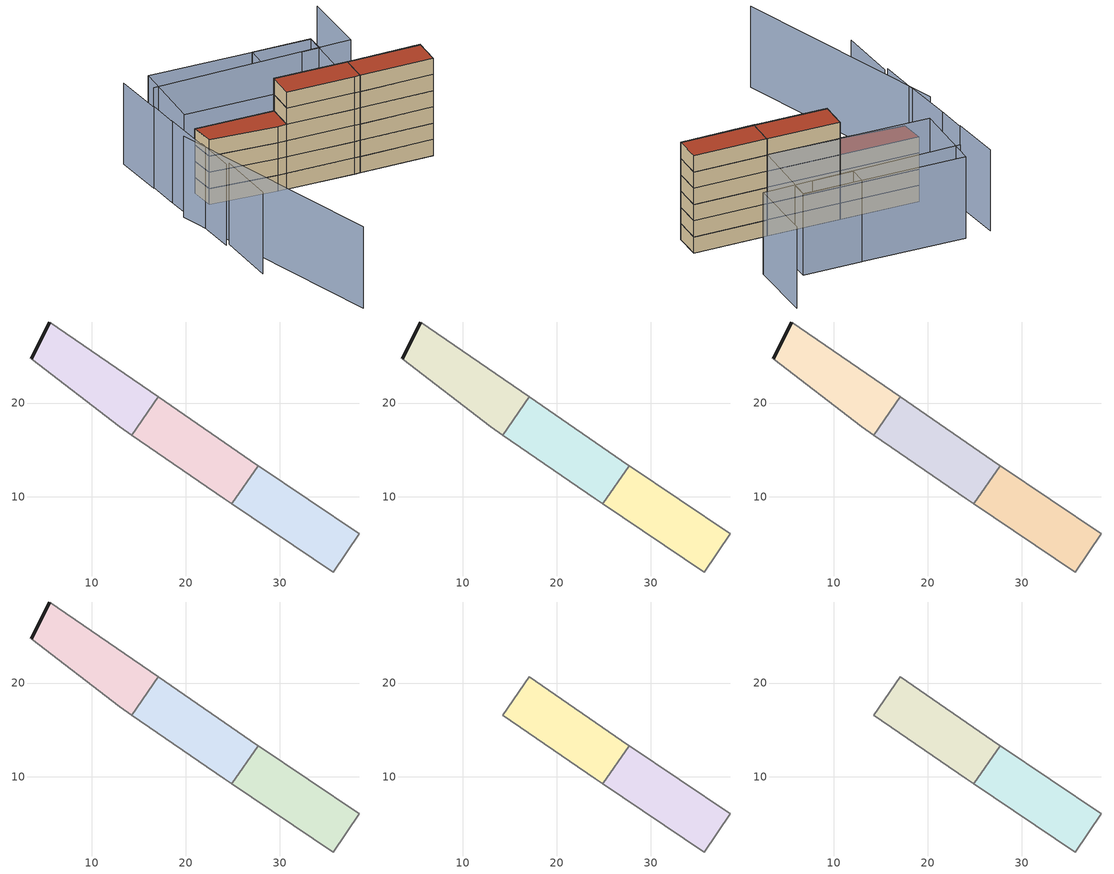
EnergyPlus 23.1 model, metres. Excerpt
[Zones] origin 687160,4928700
d3377ab985fd9727_F0_dwelling_0
 floor ground (EU_floor_Construction): 35.71,1.99 38.47,6.09 27.7,13.33 24.9,9.24 z0
 wall adiabatic (EU_wall_Construction): 27.7,13.33 38.47,6.09 35.71,1.99 24.9,9.24 z0:3
 wall to d3377ab985fd9727_F0_dwelling_1 (EU_wall_Construction): 24.9,9.24 27.7,13.33 z0:3
d3377ab985fd9727_F0_dwelling_1
 floor ground (EU_floor_Construction): 24.9,9.24 27.7,13.33 27.63,13.38 17.06,20.67 14.24,16.56 24.09,9.78 z0
 wall adiabatic (EU_wall_Construction): 17.06,20.67 27.63,13.38 27.7,13.33 / 24.9,9.24 24.09,9.78 14.24,16.56 z0:3
 wall to d3377ab985fd9727_F0_dwelling_2 (EU_wall_Construction): 14.24,16.56 17.06,20.67 z0:3
d3377ab985fd9727_F0_dwelling_2
 floor ground (EU_floor_Construction): 14.24,16.56 17.06,20.67 5.51,28.63 3.54,24.73 12.95,17.45 z0
 wall outside (EU_wall_Construction): 3.54,24.73 5.51,28.63 z0:3
 wall adiabatic (EU_wall_Construction): 5.51,28.63 17.06,20.67 / 14.24,16.56 12.95,17.45 3.54,24.73 z0:3
d3377ab985fd9727_F1_dwelling_0
 floor to d3377ab985fd9727_F0_dwelling_0 (EU_floor_Construction): 35.71,1.99 38.47,6.09 27.7,13.33 24.9,9.24 z3
 wall adiabatic (EU_wall_Construction): 27.7,13.33 38.47,6.09 35.71,1.99 24.9,9.24 z3:6
 wall to d3377ab985fd9727_F1_dwelling_1 (EU_wall_Construction): 24.9,9.24 27.7,13.33 z3:6
d3377ab985fd9727_F1_dwelling_1
 floor to d3377ab985fd9727_F0_dwelling_1 (EU_floor_Construction): 24.9,9.24 27.7,13.33 27.63,13.38 17.06,20.67 14.24,16.56 24.09,9.78 z3
 wall adiabatic (EU_wall_Construction): 17.06,20.67 27.63,13.38 27.7,13.33 / 24.9,9.24 24.09,9.78 14.24,16.56 z3:6
 wall to d3377ab985fd9727_F1_dwelling_2 (EU_wall_Construction): 14.24,16.56 17.06,20.67 z3:6
d3377ab985fd9727_F1_dwelling_2
 floor to d3377ab985fd9727_F0_dwelling_2 (EU_floor_Construction): 14.24,16.56 17.06,20.67 5.51,28.63 3.54,24.73 12.95,17.45 z3
 wall outside (EU_wall_Construction): 3.54,24.73 5.51,28.63 z3:6
 wall adiabatic (EU_wall_Construction): 5.51,28.63 17.06,20.67 / 14.24,16.56 12.95,17.45 3.54,24.73 z3:6
d3377ab985fd9727_F2_dwelling_0
 floor to d3377ab985fd9727_F1_dwelling_0 (EU_floor_Construction): 35.71,1.99 38.47,6.09 27.7,13.33 24.9,9.24 z6
 wall adiabatic (EU_wall_Construction): 27.7,13.33 38.47,6.09 35.71,1.99 24.9,9.24 z6:9
 wall to d3377ab985fd9727_F2_dwelling_1 (EU_wall_Construction): 24.9,9.24 27.7,13.33 z6:9
d3377ab985fd9727_F2_dwelling_1
 floor to d3377ab985fd9727_F1_dwelling_1 (EU_floor_Construction): 24.9,9.24 27.7,13.33 27.63,13.38 17.06,20.67 14.24,16.56 24.09,9.78 z6
 wall adiabatic (EU_wall_Construction): 17.06,20.67 27.63,13.38 27.7,13.33 / 24.9,9.24 24.09,9.78 14.24,16.56 z6:9
 wall to d3377ab985fd9727_F2_dwelling_2 (EU_wall_Construction): 14.24,16.56 17.06,20.67 z6:9
d3377ab985fd9727_F2_dwelling_2
 floor to d3377ab985fd9727_F1_dwelling_2 (EU_floor_Construction): 14.24,16.56 17.06,20.67 5.51,28.63 3.54,24.73 12.95,17.45 z6
 wall outside (EU_wall_Construction): 3.54,24.73 5.51,28.63 z6:9
 wall adiabatic (EU_wall_Construction): 5.51,28.63 17.06,20.67 / 14.24,16.56 12.95,17.45 3.54,24.73 z6:9
d3377ab985fd9727_F3_dwelling_0
 floor to d3377ab985fd9727_F2_dwelling_0 (EU_floor_Construction): 35.71,1.99 38.47,6.09 27.7,13.33 24.9,9.24 z9
 wall adiabatic (EU_wall_Construction): 27.7,13.33 38.47,6.09 35.71,1.99 24.9,9.24 z9:12
 wall to d3377ab985fd9727_F3_dwelling_1 (EU_wall_Construction): 24.9,9.24 27.7,13.33 z9:12
d3377ab985fd9727_F3_dwelling_1
 floor to d3377ab985fd9727_F2_dwelling_1 (EU_floor_Construction): 24.9,9.24 27.7,13.33 27.63,13.38 17.06,20.67 14.24,16.56 24.09,9.78 z9
 wall adiabatic (EU_wall_Construction): 17.06,20.67 27.63,13.38 27.7,13.33 / 24.9,9.24 24.09,9.78 14.24,16.56 z9:12
 wall to d3377ab985fd9727_F3_dwelling_2 (EU_wall_Construction): 14.24,16.56 17.06,20.67 z9:12
d3377ab985fd9727_F3_dwelling_2
 floor to d3377ab985fd9727_F2_dwelling_2 (EU_floor_Construction): 14.24,16.56 17.06,20.67 5.51,28.63 3.54,24.73 12.95,17.45 z9
 wall outside (EU_wall_Construction): 3.54,24.73 5.51,28.63 z9:12
 wall adiabatic (EU_wall_Construction): 5.51,28.63 17.06,20.67 / 14.24,16.56 12.95,17.45 3.54,24.73 z9:12
 roof outside (EU_roof_Construction): 17.06,20.67 14.24,16.56 12.95,17.45 3.54,24.73 5.51,28.63 z12
d3377ab985fd9727_F4_dwelling_0
 floor to d3377ab985fd9727_F3_dwelling_0 (EU_floor_Construction): 35.71,1.99 38.47,6.09 27.7,13.33 24.9,9.24 z12
 wall adiabatic (EU_wall_Construction): 27.7,13.33 38.47,6.09 35.71,1.99 24.9,9.24 z12:15
 wall to d3377ab985fd9727_F4_dwelling_1 (EU_wall_Construction): 24.9,9.24 27.7,13.33 z12:15
d3377ab985fd9727_F4_dwelling_1
 floor to d3377ab985fd9727_F3_dwelling_1 (EU_floor_Construction): 24.9,9.24 27.7,13.33 27.63,13.38 17.06,20.67 14.24,16.56 24.09,9.78 z12
 wall adiabatic (EU_wall_Construction): 24.9,9.24 24.09,9.78 14.24,16.56 17.06,20.67 27.63,13.38 27.7,13.33 z12:15
d3377ab985fd9727_F5_dwelling_0
 floor to d3377ab985fd9727_F4_dwelling_0 (EU_floor_Construction): 35.71,1.99 38.47,6.09 27.7,13.33 24.9,9.24 z15
 wall adiabatic (EU_wall_Construction): 27.7,13.33 38.47,6.09 35.71,1.99 24.9,9.24 z15:18
 wall to d3377ab985fd9727_F5_dwelling_1 (EU_wall_Construction): 24.9,9.24 27.7,13.33 z15:18
 roof outside (EU_roof_Construction): 38.47,6.09 35.71,1.99 24.9,9.24 27.7,13.33 z18
d3377ab985fd9727_F5_dwelling_1
 floor to d3377ab985fd9727_F4_dwelling_1 (EU_floor_Construction): 24.9,9.24 27.7,13.33 27.63,13.38 17.06,20.67 14.24,16.56 24.09,9.78 z15
 wall adiabatic (EU_wall_Construction): 24.9,9.24 24.09,9.78 14.24,16.56 17.06,20.67 27.63,13.38 27.7,13.33 z15:18
 roof outside (EU_roof_Construction): 27.63,13.38 27.7,13.33 24.9,9.24 24.09,9.78 14.24,16.56 17.06,20.67 z18
shading: -12.57,-13.68 -2,26.2 / -2.74,22.4 -6.35,15.64 / 1.23,30.38 -2.93,22.25 / 45.26,29.41 38.56,19.09 / 38.56,19.09 8.95,38.31 / -5.87,15.37 -11.24,5.94 / 3.73,35.11 1.1,30.15 / 7.77,43.25 3.63,35.11 / 26.96,30.66 35.63,24.83 / 35.63,24.83 33.8,22.12 / 33.8,22.12 25.14,27.95 / 25.14,27.95 26.96,30.66 / 27.63,13.38 3.97,29.7 / 3.97,29.7 11.83,41.09 / 11.83,41.09 35.49,24.78 / 35.49,24.78 27.63,13.38 z0:15
[Building]
EU S2 Campaign: North Axis=0; Terrain=City; Solar Distribution=FullExterior
[Site:Location]
Bologna: Latitude=44.5; Longitude=11.25; Time Zone=1; Elevation=37
[SizingPeriod:WeatherFileDays]
AnnualSizingPeriod: Begin Month=1; Begin Day of Month=1; End Month=12; End Day of Month=31; Day of Week for Start Day=Monday; Use Weather File Daylight Saving Period=No; Use Weather File Rain and Snow Indicators=No
[MATERIAL]
EU_InternalMass_Material: Roughness=MediumRough; Thickness=0.1; Conductivity=1; Density=1800; Specific Heat=900; Thermal Absorptance=0.9; Solar Absorptance=0.7; Visible Absorptance=0.7
[MATERIAL:NOMASS] Roughness=MediumRough; Thermal Absorptance=0.9; Solar Absorptance=0.7; Visible Absorptance=0.7
Name | Thermal Resistance
EU_wall_NoMass | 0.905828
EU_roof_NoMass | 0.37593
EU_floor_NoMass | 0.67114
[CONSTRUCTION]
EU_wall_Construction: EU_wall_NoMass
EU_roof_Construction: EU_roof_NoMass
EU_floor_Construction: EU_floor_NoMass
EU_InternalMass_Construction: EU_InternalMass_Material
[ZONE] Type=1; Multiplier=1; Ceiling Height=autocalculate; Floor Area=autocalculate; Part of Total Floor Area=Yes
Name | Volume
d3377ab985fd9727_F0_dwelling_0 | 193.027
d3377ab985fd9727_F1_dwelling_0; d3377ab985fd9727_F2_dwelling_0; d3377ab985fd9727_F3_dwelling_0; d3377ab985fd9727_F4_dwelling_0; d3377ab985fd9727_F5_dwelling_0 | 193.028
d3377ab985fd9727_F0_dwelling_1 | 193.024
d3377ab985fd9727_F1_dwelling_1; d3377ab985fd9727_F2_dwelling_1; d3377ab985fd9727_F3_dwelling_1; d3377ab985fd9727_F4_dwelling_1; d3377ab985fd9727_F5_dwelling_1 | 193.023
d3377ab985fd9727_F0_dwelling_2; d3377ab985fd9727_F1_dwelling_2; d3377ab985fd9727_F2_dwelling_2; d3377ab985fd9727_F3_dwelling_2 | 193.025
[INTERNALMASS] Construction=EU_InternalMass_Construction
Name | Zone or ZoneList | Surface Area
d3377ab985fd9727_F0_dwelling_0_EU_InternalMass | d3377ab985fd9727_F0_dwelling_0 | 64.3425
d3377ab985fd9727_F0_dwelling_1_EU_InternalMass | d3377ab985fd9727_F0_dwelling_1 | 64.3413
d3377ab985fd9727_F0_dwelling_2_EU_InternalMass | d3377ab985fd9727_F0_dwelling_2 | 64.3411
d3377ab985fd9727_F1_dwelling_0_EU_InternalMass | d3377ab985fd9727_F1_dwelling_0 | 64.3425
d3377ab985fd9727_F1_dwelling_1_EU_InternalMass | d3377ab985fd9727_F1_dwelling_1 | 64.3413
d3377ab985fd9727_F1_dwelling_2_EU_InternalMass | d3377ab985fd9727_F1_dwelling_2 | 64.3411
d3377ab985fd9727_F2_dwelling_0_EU_InternalMass | d3377ab985fd9727_F2_dwelling_0 | 64.3425
d3377ab985fd9727_F2_dwelling_1_EU_InternalMass | d3377ab985fd9727_F2_dwelling_1 | 64.3413
d3377ab985fd9727_F2_dwelling_2_EU_InternalMass | d3377ab985fd9727_F2_dwelling_2 | 64.3411
d3377ab985fd9727_F3_dwelling_0_EU_InternalMass | d3377ab985fd9727_F3_dwelling_0 | 64.3425
d3377ab985fd9727_F3_dwelling_1_EU_InternalMass | d3377ab985fd9727_F3_dwelling_1 | 64.3413
d3377ab985fd9727_F3_dwelling_2_EU_InternalMass | d3377ab985fd9727_F3_dwelling_2 | 64.3411
d3377ab985fd9727_F4_dwelling_0_EU_InternalMass | d3377ab985fd9727_F4_dwelling_0 | 96.5115
d3377ab985fd9727_F4_dwelling_1_EU_InternalMass | d3377ab985fd9727_F4_dwelling_1 | 96.5176
d3377ab985fd9727_F5_dwelling_0_EU_InternalMass | d3377ab985fd9727_F5_dwelling_0 | 96.5115
d3377ab985fd9727_F5_dwelling_1_EU_InternalMass | d3377ab985fd9727_F5_dwelling_1 | 96.5176
[OTHEREQUIPMENT] Fuel Type=Electricity; Design Level Calculation Method=Watts/Area; Power per Zone Floor Area=1; Fraction Latent=0; Fraction Radiant=0; Fraction Lost=0; Carbon Dioxide Generation Rate=0; EndUse Subcategory=EU_Step8_InternalGains
Name | Zone or ZoneList or Space or SpaceList | Schedule
EU_Step8_InternalGain_d3377ab985fd9727_F0_dwelling_0_f000 | d3377ab985fd9727_F0_dwelling_0 | EU_Step8_GainSchedule_d3377ab985fd9727_F0_dwelling_0_f000
EU_Step8_InternalGain_d3377ab985fd9727_F0_dwelling_1_f000 | d3377ab985fd9727_F0_dwelling_1 | EU_Step8_GainSchedule_d3377ab985fd9727_F0_dwelling_1_f000
EU_Step8_InternalGain_d3377ab985fd9727_F0_dwelling_2_f000 | d3377ab985fd9727_F0_dwelling_2 | EU_Step8_GainSchedule_d3377ab985fd9727_F0_dwelling_2_f000
EU_Step8_InternalGain_d3377ab985fd9727_F1_dwelling_0_f000 | d3377ab985fd9727_F1_dwelling_0 | EU_Step8_GainSchedule_d3377ab985fd9727_F1_dwelling_0_f000
EU_Step8_InternalGain_d3377ab985fd9727_F1_dwelling_1_f000 | d3377ab985fd9727_F1_dwelling_1 | EU_Step8_GainSchedule_d3377ab985fd9727_F1_dwelling_1_f000
EU_Step8_InternalGain_d3377ab985fd9727_F1_dwelling_2_f000 | d3377ab985fd9727_F1_dwelling_2 | EU_Step8_GainSchedule_d3377ab985fd9727_F1_dwelling_2_f000
EU_Step8_InternalGain_d3377ab985fd9727_F2_dwelling_0_f000 | d3377ab985fd9727_F2_dwelling_0 | EU_Step8_GainSchedule_d3377ab985fd9727_F2_dwelling_0_f000
EU_Step8_InternalGain_d3377ab985fd9727_F2_dwelling_1_f000 | d3377ab985fd9727_F2_dwelling_1 | EU_Step8_GainSchedule_d3377ab985fd9727_F2_dwelling_1_f000
EU_Step8_InternalGain_d3377ab985fd9727_F2_dwelling_2_f000 | d3377ab985fd9727_F2_dwelling_2 | EU_Step8_GainSchedule_d3377ab985fd9727_F2_dwelling_2_f000
EU_Step8_InternalGain_d3377ab985fd9727_F3_dwelling_0_f000 | d3377ab985fd9727_F3_dwelling_0 | EU_Step8_GainSchedule_d3377ab985fd9727_F3_dwelling_0_f000
EU_Step8_InternalGain_d3377ab985fd9727_F3_dwelling_1_f000 | d3377ab985fd9727_F3_dwelling_1 | EU_Step8_GainSchedule_d3377ab985fd9727_F3_dwelling_1_f000
EU_Step8_InternalGain_d3377ab985fd9727_F3_dwelling_2_f000 | d3377ab985fd9727_F3_dwelling_2 | EU_Step8_GainSchedule_d3377ab985fd9727_F3_dwelling_2_f000
EU_Step8_InternalGain_d3377ab985fd9727_F4_dwelling_0_f000 | d3377ab985fd9727_F4_dwelling_0 | EU_Step8_GainSchedule_d3377ab985fd9727_F4_dwelling_0_f000
EU_Step8_InternalGain_d3377ab985fd9727_F4_dwelling_1_f000 | d3377ab985fd9727_F4_dwelling_1 | EU_Step8_GainSchedule_d3377ab985fd9727_F4_dwelling_1_f000
EU_Step8_InternalGain_d3377ab985fd9727_F5_dwelling_0_f000 | d3377ab985fd9727_F5_dwelling_0 | EU_Step8_GainSchedule_d3377ab985fd9727_F5_dwelling_0_f000
EU_Step8_InternalGain_d3377ab985fd9727_F5_dwelling_1_f000 | d3377ab985fd9727_F5_dwelling_1 | EU_Step8_GainSchedule_d3377ab985fd9727_F5_dwelling_1_f000
[ZONEVENTILATION:DESIGNFLOWRATE] Schedule=EU_AlwaysOn; Design Flow Rate Calculation Method=AirChanges/Hour; Air Changes per Hour=0.73129; Ventilation Type=Natural; Fan Pressure Rise=0; Fan Total Efficiency=1; Constant Term Coefficient=1; Temperature Term Coefficient=0; Velocity Term Coefficient=0; Velocity Squared Term Coefficient=0; Minimum Indoor Temperature=-100; Maximum Indoor Temperature=100; Delta Temperature=-100; Minimum Outdoor Temperature=-100; Maximum Outdoor Temperature=100; Maximum Wind Speed=40
Name | Zone or ZoneList or Space or SpaceList
EU_ConstantAir_d3377ab985fd9727_F0_dwelling_0 | d3377ab985fd9727_F0_dwelling_0
EU_ConstantAir_d3377ab985fd9727_F0_dwelling_1 | d3377ab985fd9727_F0_dwelling_1
EU_ConstantAir_d3377ab985fd9727_F0_dwelling_2 | d3377ab985fd9727_F0_dwelling_2
EU_ConstantAir_d3377ab985fd9727_F1_dwelling_0 | d3377ab985fd9727_F1_dwelling_0
EU_ConstantAir_d3377ab985fd9727_F1_dwelling_1 | d3377ab985fd9727_F1_dwelling_1
EU_ConstantAir_d3377ab985fd9727_F1_dwelling_2 | d3377ab985fd9727_F1_dwelling_2
EU_ConstantAir_d3377ab985fd9727_F2_dwelling_0 | d3377ab985fd9727_F2_dwelling_0
EU_ConstantAir_d3377ab985fd9727_F2_dwelling_1 | d3377ab985fd9727_F2_dwelling_1
EU_ConstantAir_d3377ab985fd9727_F2_dwelling_2 | d3377ab985fd9727_F2_dwelling_2
EU_ConstantAir_d3377ab985fd9727_F3_dwelling_0 | d3377ab985fd9727_F3_dwelling_0
EU_ConstantAir_d3377ab985fd9727_F3_dwelling_1 | d3377ab985fd9727_F3_dwelling_1
EU_ConstantAir_d3377ab985fd9727_F3_dwelling_2 | d3377ab985fd9727_F3_dwelling_2
EU_ConstantAir_d3377ab985fd9727_F4_dwelling_0 | d3377ab985fd9727_F4_dwelling_0
EU_ConstantAir_d3377ab985fd9727_F4_dwelling_1 | d3377ab985fd9727_F4_dwelling_1
EU_ConstantAir_d3377ab985fd9727_F5_dwelling_0 | d3377ab985fd9727_F5_dwelling_0
EU_ConstantAir_d3377ab985fd9727_F5_dwelling_1 | d3377ab985fd9727_F5_dwelling_1
[SIZING:ZONE] Zone Cooling Design Supply Air Temperature Input Method=SupplyAirTemperature; Zone Cooling Design Supply Air Temperature=13; Zone Heating Design Supply Air Temperature Input Method=SupplyAirTemperature; Zone Heating Design Supply Air Temperature=50; Zone Cooling Design Supply Air Humidity Ratio=0.008; Zone Heating Design Supply Air Humidity Ratio=0.008; Cooling Design Air Flow Method=DesignDay; Cooling Design Air Flow Rate=0; Cooling Minimum Air Flow per Zone Floor Area=0.000762; Cooling Minimum Air Flow=0; Cooling Minimum Air Flow Fraction=0.2; Heating Design Air Flow Method=DesignDay; Heating Design Air Flow Rate=0; Heating Maximum Air Flow per Zone Floor Area=0.002032; Heating Maximum Air Flow=0.141576; Heating Maximum Air Flow Fraction=0.3; Account for Dedicated Outdoor Air System=No; Dedicated Outdoor Air System Control Strategy=NeutralSupplyAir; Dedicated Outdoor Air Low Setpoint Temperature for Design=autosize; Dedicated Outdoor Air High Setpoint Temperature for Design=autosize; Zone Load Sizing Method=Sensible Load Only No Latent Load; Zone Latent Cooling Design Supply Air Humidity Ratio Input Method=HumidityRatioDifference; Zone Cooling Design Supply Air Humidity Ratio Difference=0.005; Zone Latent Heating Design Supply Air Humidity Ratio Input Method=HumidityRatioDifference; Zone Humidification Design Supply Air Humidity Ratio Difference=0.005
d3377ab985fd9727_F0_dwelling_0; d3377ab985fd9727_F0_dwelling_1; d3377ab985fd9727_F0_dwelling_2; d3377ab985fd9727_F1_dwelling_0; d3377ab985fd9727_F1_dwelling_1; d3377ab985fd9727_F1_dwelling_2; d3377ab985fd9727_F2_dwelling_0; d3377ab985fd9727_F2_dwelling_1; d3377ab985fd9727_F2_dwelling_2; d3377ab985fd9727_F3_dwelling_0; d3377ab985fd9727_F3_dwelling_1; d3377ab985fd9727_F3_dwelling_2; d3377ab985fd9727_F4_dwelling_0; d3377ab985fd9727_F4_dwelling_1; d3377ab985fd9727_F5_dwelling_0; d3377ab985fd9727_F5_dwelling_1
[ThermostatSetpoint:DualSetpoint] Heating Setpoint Temperature Schedule=HVACTemplate-Always 20; Cooling Setpoint Temperature Schedule=HVACTemplate-Always 50
EU_HeatOnly_d3377ab985fd9727_F0_dwelling_0 Dual SP Control; EU_HeatOnly_d3377ab985fd9727_F0_dwelling_1 Dual SP Control; EU_HeatOnly_d3377ab985fd9727_F0_dwelling_2 Dual SP Control; EU_HeatOnly_d3377ab985fd9727_F1_dwelling_0 Dual SP Control; EU_HeatOnly_d3377ab985fd9727_F1_dwelling_1 Dual SP Control; EU_HeatOnly_d3377ab985fd9727_F1_dwelling_2 Dual SP Control; EU_HeatOnly_d3377ab985fd9727_F2_dwelling_0 Dual SP Control; EU_HeatOnly_d3377ab985fd9727_F2_dwelling_1 Dual SP Control; EU_HeatOnly_d3377ab985fd9727_F2_dwelling_2 Dual SP Control; EU_HeatOnly_d3377ab985fd9727_F3_dwelling_0 Dual SP Control; EU_HeatOnly_d3377ab985fd9727_F3_dwelling_1 Dual SP Control; EU_HeatOnly_d3377ab985fd9727_F3_dwelling_2 Dual SP Control; EU_HeatOnly_d3377ab985fd9727_F4_dwelling_0 Dual SP Control; EU_HeatOnly_d3377ab985fd9727_F4_dwelling_1 Dual SP Control; EU_HeatOnly_d3377ab985fd9727_F5_dwelling_0 Dual SP Control; EU_HeatOnly_d3377ab985fd9727_F5_dwelling_1 Dual SP Control
[ZoneControl:Thermostat] Control Type Schedule=HVACTemplate-Always 4
Name | Zone or ZoneList | Control
d3377ab985fd9727_F0_dwelling_0 Thermostat | d3377ab985fd9727_F0_dwelling_0 | EU_HeatOnly_d3377ab985fd9727_F0_dwelling_0 Dual SP Control
d3377ab985fd9727_F0_dwelling_1 Thermostat | d3377ab985fd9727_F0_dwelling_1 | EU_HeatOnly_d3377ab985fd9727_F0_dwelling_1 Dual SP Control
d3377ab985fd9727_F0_dwelling_2 Thermostat | d3377ab985fd9727_F0_dwelling_2 | EU_HeatOnly_d3377ab985fd9727_F0_dwelling_2 Dual SP Control
d3377ab985fd9727_F1_dwelling_0 Thermostat | d3377ab985fd9727_F1_dwelling_0 | EU_HeatOnly_d3377ab985fd9727_F1_dwelling_0 Dual SP Control
d3377ab985fd9727_F1_dwelling_1 Thermostat | d3377ab985fd9727_F1_dwelling_1 | EU_HeatOnly_d3377ab985fd9727_F1_dwelling_1 Dual SP Control
d3377ab985fd9727_F1_dwelling_2 Thermostat | d3377ab985fd9727_F1_dwelling_2 | EU_HeatOnly_d3377ab985fd9727_F1_dwelling_2 Dual SP Control
d3377ab985fd9727_F2_dwelling_0 Thermostat | d3377ab985fd9727_F2_dwelling_0 | EU_HeatOnly_d3377ab985fd9727_F2_dwelling_0 Dual SP Control
d3377ab985fd9727_F2_dwelling_1 Thermostat | d3377ab985fd9727_F2_dwelling_1 | EU_HeatOnly_d3377ab985fd9727_F2_dwelling_1 Dual SP Control
d3377ab985fd9727_F2_dwelling_2 Thermostat | d3377ab985fd9727_F2_dwelling_2 | EU_HeatOnly_d3377ab985fd9727_F2_dwelling_2 Dual SP Control
d3377ab985fd9727_F3_dwelling_0 Thermostat | d3377ab985fd9727_F3_dwelling_0 | EU_HeatOnly_d3377ab985fd9727_F3_dwelling_0 Dual SP Control
d3377ab985fd9727_F3_dwelling_1 Thermostat | d3377ab985fd9727_F3_dwelling_1 | EU_HeatOnly_d3377ab985fd9727_F3_dwelling_1 Dual SP Control
d3377ab985fd9727_F3_dwelling_2 Thermostat | d3377ab985fd9727_F3_dwelling_2 | EU_HeatOnly_d3377ab985fd9727_F3_dwelling_2 Dual SP Control
d3377ab985fd9727_F4_dwelling_0 Thermostat | d3377ab985fd9727_F4_dwelling_0 | EU_HeatOnly_d3377ab985fd9727_F4_dwelling_0 Dual SP Control
d3377ab985fd9727_F4_dwelling_1 Thermostat | d3377ab985fd9727_F4_dwelling_1 | EU_HeatOnly_d3377ab985fd9727_F4_dwelling_1 Dual SP Control
d3377ab985fd9727_F5_dwelling_0 Thermostat | d3377ab985fd9727_F5_dwelling_0 | EU_HeatOnly_d3377ab985fd9727_F5_dwelling_0 Dual SP Control
d3377ab985fd9727_F5_dwelling_1 Thermostat | d3377ab985fd9727_F5_dwelling_1 | EU_HeatOnly_d3377ab985fd9727_F5_dwelling_1 Dual SP Control
[Zone equipment]
d3377ab985fd9727_F0_dwelling_0: d3377ab985fd9727_F0_dwelling_0 Ideal Loads Air System
d3377ab985fd9727_F0_dwelling_1: d3377ab985fd9727_F0_dwelling_1 Ideal Loads Air System
d3377ab985fd9727_F0_dwelling_2: d3377ab985fd9727_F0_dwelling_2 Ideal Loads Air System
d3377ab985fd9727_F1_dwelling_0: d3377ab985fd9727_F1_dwelling_0 Ideal Loads Air System
d3377ab985fd9727_F1_dwelling_1: d3377ab985fd9727_F1_dwelling_1 Ideal Loads Air System
d3377ab985fd9727_F1_dwelling_2: d3377ab985fd9727_F1_dwelling_2 Ideal Loads Air System
d3377ab985fd9727_F2_dwelling_0: d3377ab985fd9727_F2_dwelling_0 Ideal Loads Air System
d3377ab985fd9727_F2_dwelling_1: d3377ab985fd9727_F2_dwelling_1 Ideal Loads Air System
d3377ab985fd9727_F2_dwelling_2: d3377ab985fd9727_F2_dwelling_2 Ideal Loads Air System
d3377ab985fd9727_F3_dwelling_0: d3377ab985fd9727_F3_dwelling_0 Ideal Loads Air System
d3377ab985fd9727_F3_dwelling_1: d3377ab985fd9727_F3_dwelling_1 Ideal Loads Air System
d3377ab985fd9727_F3_dwelling_2: d3377ab985fd9727_F3_dwelling_2 Ideal Loads Air System
d3377ab985fd9727_F4_dwelling_0: d3377ab985fd9727_F4_dwelling_0 Ideal Loads Air System
d3377ab985fd9727_F4_dwelling_1: d3377ab985fd9727_F4_dwelling_1 Ideal Loads Air System
d3377ab985fd9727_F5_dwelling_0: d3377ab985fd9727_F5_dwelling_0 Ideal Loads Air System
d3377ab985fd9727_F5_dwelling_1: d3377ab985fd9727_F5_dwelling_1 Ideal Loads Air System
[ZoneHVAC:IdealLoadsAirSystem] Availability Schedule=EU_AlwaysOn; Maximum Heating Supply Air Temperature [C]=50; Minimum Cooling Supply Air Temperature [C]=13; Maximum Heating Supply Air Humidity Ratio [kg-H20/kg-air]=0.0156; Minimum Cooling Supply Air Humidity Ratio [kg-H20/kg-air]=0.0077; Heating Limit=NoLimit; Cooling Limit=NoLimit; Heating Availability Schedule=EU_AlwaysOn; Cooling Availability Schedule=EU_CoolingOff; Dehumidification Control Type=ConstantSensibleHeatRatio; Cooling Sensible Heat Ratio=0.7; Humidification Control Type=None; Demand Controlled Ventilation Type=None; Outdoor Air Economizer Type=NoEconomizer; Heat Recovery Type=None; Sensible Heat Recovery Effectiveness=0.7; Latent Heat Recovery Effectiveness=0.65
d3377ab985fd9727_F0_dwelling_0 Ideal Loads Air System; d3377ab985fd9727_F0_dwelling_1 Ideal Loads Air System; d3377ab985fd9727_F0_dwelling_2 Ideal Loads Air System; d3377ab985fd9727_F1_dwelling_0 Ideal Loads Air System; d3377ab985fd9727_F1_dwelling_1 Ideal Loads Air System; d3377ab985fd9727_F1_dwelling_2 Ideal Loads Air System; d3377ab985fd9727_F2_dwelling_0 Ideal Loads Air System; d3377ab985fd9727_F2_dwelling_1 Ideal Loads Air System; d3377ab985fd9727_F2_dwelling_2 Ideal Loads Air System; d3377ab985fd9727_F3_dwelling_0 Ideal Loads Air System; d3377ab985fd9727_F3_dwelling_1 Ideal Loads Air System; d3377ab985fd9727_F3_dwelling_2 Ideal Loads Air System; d3377ab985fd9727_F4_dwelling_0 Ideal Loads Air System; d3377ab985fd9727_F4_dwelling_1 Ideal Loads Air System; d3377ab985fd9727_F5_dwelling_0 Ideal Loads Air System; d3377ab985fd9727_F5_dwelling_1 Ideal Loads Air System
[SCHEDULE:CONSTANT]
Name | Hourly Value
EU_AlwaysOn | 1
EU_CoolingOff | 0
[SCHEDULE:FILE] Column Number=1; Rows to Skip at Top=0; Number of Hours of Data=8760; Column Separator=Comma; Interpolate to Timestep=No; Minutes per Item=60; Adjust Schedule for Daylight Savings=Yes
Name | File
EU_Step8_GainSchedule_d3377ab985fd9727_F0_dwelling_0_f000 | ../../schedules/d3377ab985fd9727/d3377ab985fd9727_F0_dwelling_0_f000_gain.csv
EU_Step8_GainSchedule_d3377ab985fd9727_F0_dwelling_1_f000 | ../../schedules/d3377ab985fd9727/d3377ab985fd9727_F0_dwelling_1_f000_gain.csv
EU_Step8_GainSchedule_d3377ab985fd9727_F0_dwelling_2_f000 | ../../schedules/d3377ab985fd9727/d3377ab985fd9727_F0_dwelling_2_f000_gain.csv
EU_Step8_GainSchedule_d3377ab985fd9727_F1_dwelling_0_f000 | ../../schedules/d3377ab985fd9727/d3377ab985fd9727_F1_dwelling_0_f000_gain.csv
EU_Step8_GainSchedule_d3377ab985fd9727_F1_dwelling_1_f000 | ../../schedules/d3377ab985fd9727/d3377ab985fd9727_F1_dwelling_1_f000_gain.csv
EU_Step8_GainSchedule_d3377ab985fd9727_F1_dwelling_2_f000 | ../../schedules/d3377ab985fd9727/d3377ab985fd9727_F1_dwelling_2_f000_gain.csv
EU_Step8_GainSchedule_d3377ab985fd9727_F2_dwelling_0_f000 | ../../schedules/d3377ab985fd9727/d3377ab985fd9727_F2_dwelling_0_f000_gain.csv
EU_Step8_GainSchedule_d3377ab985fd9727_F2_dwelling_1_f000 | ../../schedules/d3377ab985fd9727/d3377ab985fd9727_F2_dwelling_1_f000_gain.csv
EU_Step8_GainSchedule_d3377ab985fd9727_F2_dwelling_2_f000 | ../../schedules/d3377ab985fd9727/d3377ab985fd9727_F2_dwelling_2_f000_gain.csv
EU_Step8_GainSchedule_d3377ab985fd9727_F3_dwelling_0_f000 | ../../schedules/d3377ab985fd9727/d3377ab985fd9727_F3_dwelling_0_f000_gain.csv
EU_Step8_GainSchedule_d3377ab985fd9727_F3_dwelling_1_f000 | ../../schedules/d3377ab985fd9727/d3377ab985fd9727_F3_dwelling_1_f000_gain.csv
EU_Step8_GainSchedule_d3377ab985fd9727_F3_dwelling_2_f000 | ../../schedules/d3377ab985fd9727/d3377ab985fd9727_F3_dwelling_2_f000_gain.csv
EU_Step8_GainSchedule_d3377ab985fd9727_F4_dwelling_0_f000 | ../../schedules/d3377ab985fd9727/d3377ab985fd9727_F4_dwelling_0_f000_gain.csv
EU_Step8_GainSchedule_d3377ab985fd9727_F4_dwelling_1_f000 | ../../schedules/d3377ab985fd9727/d3377ab985fd9727_F4_dwelling_1_f000_gain.csv
EU_Step8_GainSchedule_d3377ab985fd9727_F5_dwelling_0_f000 | ../../schedules/d3377ab985fd9727/d3377ab985fd9727_F5_dwelling_0_f000_gain.csv
EU_Step8_GainSchedule_d3377ab985fd9727_F5_dwelling_1_f000 | ../../schedules/d3377ab985fd9727/d3377ab985fd9727_F5_dwelling_1_f000_gain.csv
[Schedule:Compact]
HVACTemplate-Always 20: Through: 12/31, For: AllDays, Until: 24:00, 20
HVACTemplate-Always 50: Through: 12/31, For: AllDays, Until: 24:00, 50
HVACTemplate-Always 4: Through: 12/31, For: AllDays, Until: 24:00, 4
